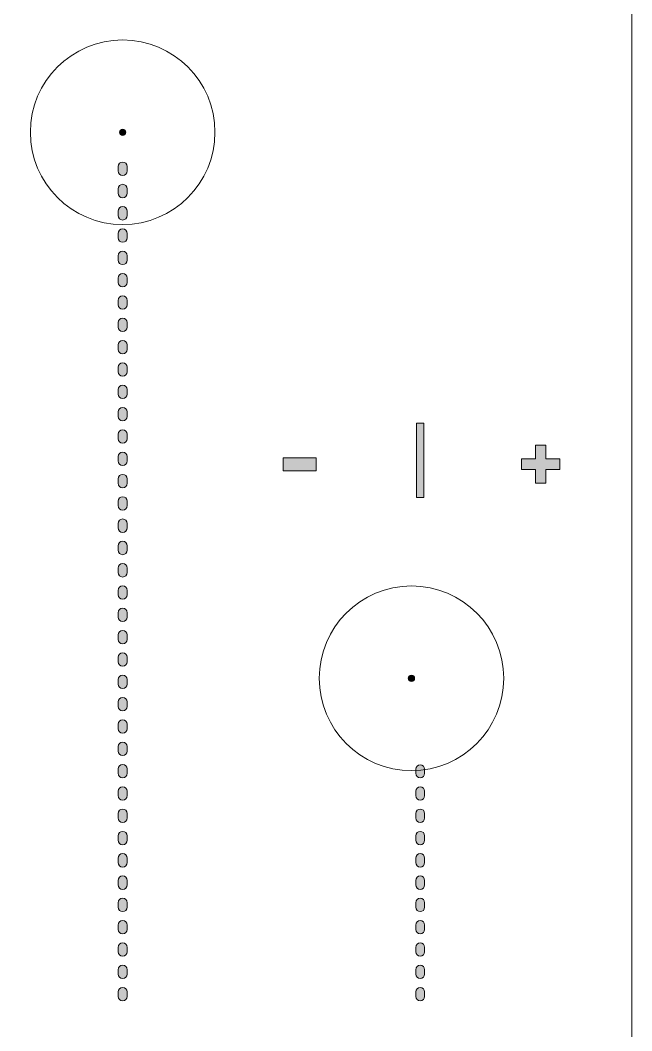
# Model space of a CAD drawing. Header units: inches. Extents: x 85 to 125, y -208 to -80.
# Drawn here: x 100.92 to 125.11, y -157.88 to -117.92 of the extents above; entities that cross this region are included whole.
import ezdxf

# ---------------------------------------------------------------- set-up
doc = ezdxf.new("R2010")
doc.units = ezdxf.units.IN
doc.header["$MEASUREMENT"] = 0
doc.layers.add('cut rectangle', color=7, linetype='Continuous')
doc.layers.add('drawing', color=7, linetype='Continuous')

# ---------------------------------------------------------------- blocks, each defined once
blk = doc.blocks.new('block 2')
at = {"layer": 'drawing', "true_color": 0xffffff}
h = blk.add_hatch(color=7, dxfattribs=at)
h.dxf.hatch_style = 2
edge = h.paths.add_edge_path()
edge.add_spline(control_points=[(104.968, -156.695), (104.871, -156.695), (104.792, -156.616), (104.792, -156.518), (104.792, -156.518), (104.792, -156.342), (104.792, -156.342), (104.792, -156.244), (104.871, -156.165), (104.968, -156.165), (105.066, -156.165), (105.145, -156.244), (105.145, -156.342), (105.145, -156.342), (105.145, -156.518), (105.145, -156.518), (105.145, -156.616), (105.066, -156.695), (104.968, -156.695)], knot_values=[0, 0, 0, 0, 1, 1, 1, 2, 2, 2, 3, 3, 3, 4, 4, 4, 5, 5, 5, 6, 6, 6, 6], degree=3, periodic=1)
edge = h.paths.add_edge_path()
edge.add_spline(control_points=[(104.968, -155.812), (104.871, -155.812), (104.792, -155.733), (104.792, -155.636), (104.792, -155.636), (104.792, -155.46), (104.792, -155.46), (104.792, -155.362), (104.871, -155.283), (104.968, -155.283), (105.066, -155.283), (105.145, -155.362), (105.145, -155.46), (105.145, -155.46), (105.145, -155.636), (105.145, -155.636), (105.145, -155.733), (105.066, -155.812), (104.968, -155.812)], knot_values=[0, 0, 0, 0, 1, 1, 1, 2, 2, 2, 3, 3, 3, 4, 4, 4, 5, 5, 5, 6, 6, 6, 6], degree=3, periodic=1)
edge = h.paths.add_edge_path()
edge.add_spline(control_points=[(104.968, -154.93), (104.871, -154.93), (104.792, -154.851), (104.792, -154.754), (104.792, -154.754), (104.792, -154.577), (104.792, -154.577), (104.792, -154.48), (104.871, -154.401), (104.968, -154.401), (105.066, -154.401), (105.145, -154.48), (105.145, -154.577), (105.145, -154.577), (105.145, -154.754), (105.145, -154.754), (105.145, -154.851), (105.066, -154.93), (104.968, -154.93)], knot_values=[0, 0, 0, 0, 1, 1, 1, 2, 2, 2, 3, 3, 3, 4, 4, 4, 5, 5, 5, 6, 6, 6, 6], degree=3, periodic=1)
edge = h.paths.add_edge_path()
edge.add_spline(control_points=[(104.968, -154.048), (104.871, -154.048), (104.792, -153.969), (104.792, -153.871), (104.792, -153.871), (104.792, -153.695), (104.792, -153.695), (104.792, -153.598), (104.871, -153.519), (104.968, -153.519), (105.066, -153.519), (105.145, -153.598), (105.145, -153.695), (105.145, -153.695), (105.145, -153.871), (105.145, -153.871), (105.145, -153.969), (105.066, -154.048), (104.968, -154.048)], knot_values=[0, 0, 0, 0, 1, 1, 1, 2, 2, 2, 3, 3, 3, 4, 4, 4, 5, 5, 5, 6, 6, 6, 6], degree=3, periodic=1)
edge = h.paths.add_edge_path()
edge.add_spline(control_points=[(104.968, -153.166), (104.871, -153.166), (104.792, -153.087), (104.792, -152.989), (104.792, -152.989), (104.792, -152.813), (104.792, -152.813), (104.792, -152.715), (104.871, -152.636), (104.968, -152.636), (105.066, -152.636), (105.145, -152.715), (105.145, -152.813), (105.145, -152.813), (105.145, -152.989), (105.145, -152.989), (105.145, -153.087), (105.066, -153.166), (104.968, -153.166)], knot_values=[0, 0, 0, 0, 1, 1, 1, 2, 2, 2, 3, 3, 3, 4, 4, 4, 5, 5, 5, 6, 6, 6, 6], degree=3, periodic=1)
edge = h.paths.add_edge_path()
edge.add_spline(control_points=[(104.968, -152.284), (104.871, -152.284), (104.792, -152.205), (104.792, -152.107), (104.792, -152.107), (104.792, -151.931), (104.792, -151.931), (104.792, -151.833), (104.871, -151.754), (104.968, -151.754), (105.066, -151.754), (105.145, -151.833), (105.145, -151.931), (105.145, -151.931), (105.145, -152.107), (105.145, -152.107), (105.145, -152.205), (105.066, -152.284), (104.968, -152.284)], knot_values=[0, 0, 0, 0, 1, 1, 1, 2, 2, 2, 3, 3, 3, 4, 4, 4, 5, 5, 5, 6, 6, 6, 6], degree=3, periodic=1)
edge = h.paths.add_edge_path()
edge.add_spline(control_points=[(104.968, -151.401), (104.871, -151.401), (104.792, -151.322), (104.792, -151.225), (104.792, -151.225), (104.792, -151.048), (104.792, -151.048), (104.792, -150.951), (104.871, -150.872), (104.968, -150.872), (105.066, -150.872), (105.145, -150.951), (105.145, -151.048), (105.145, -151.048), (105.145, -151.225), (105.145, -151.225), (105.145, -151.322), (105.066, -151.401), (104.968, -151.401)], knot_values=[0, 0, 0, 0, 1, 1, 1, 2, 2, 2, 3, 3, 3, 4, 4, 4, 5, 5, 5, 6, 6, 6, 6], degree=3, periodic=1)
edge = h.paths.add_edge_path()
edge.add_spline(control_points=[(104.968, -150.519), (104.871, -150.519), (104.792, -150.44), (104.792, -150.343), (104.792, -150.343), (104.792, -150.166), (104.792, -150.166), (104.792, -150.069), (104.871, -149.99), (104.968, -149.99), (105.066, -149.99), (105.145, -150.069), (105.145, -150.166), (105.145, -150.166), (105.145, -150.343), (105.145, -150.343), (105.145, -150.44), (105.066, -150.519), (104.968, -150.519)], knot_values=[0, 0, 0, 0, 1, 1, 1, 2, 2, 2, 3, 3, 3, 4, 4, 4, 5, 5, 5, 6, 6, 6, 6], degree=3, periodic=1)
edge = h.paths.add_edge_path()
edge.add_spline(control_points=[(104.968, -149.637), (104.871, -149.637), (104.792, -149.558), (104.792, -149.461), (104.792, -149.461), (104.792, -149.284), (104.792, -149.284), (104.792, -149.186), (104.871, -149.108), (104.968, -149.108), (105.066, -149.108), (105.145, -149.186), (105.145, -149.284), (105.145, -149.284), (105.145, -149.461), (105.145, -149.461), (105.145, -149.558), (105.066, -149.637), (104.968, -149.637)], knot_values=[0, 0, 0, 0, 1, 1, 1, 2, 2, 2, 3, 3, 3, 4, 4, 4, 5, 5, 5, 6, 6, 6, 6], degree=3, periodic=1)
edge = h.paths.add_edge_path()
edge.add_spline(control_points=[(104.968, -148.755), (104.871, -148.755), (104.792, -148.676), (104.792, -148.578), (104.792, -148.578), (104.792, -148.402), (104.792, -148.402), (104.792, -148.304), (104.871, -148.225), (104.968, -148.225), (105.066, -148.225), (105.145, -148.304), (105.145, -148.402), (105.145, -148.402), (105.145, -148.578), (105.145, -148.578), (105.145, -148.676), (105.066, -148.755), (104.968, -148.755)], knot_values=[0, 0, 0, 0, 1, 1, 1, 2, 2, 2, 3, 3, 3, 4, 4, 4, 5, 5, 5, 6, 6, 6, 6], degree=3, periodic=1)
edge = h.paths.add_edge_path()
edge.add_spline(control_points=[(104.968, -147.872), (104.871, -147.872), (104.792, -147.794), (104.792, -147.696), (104.792, -147.696), (104.792, -147.52), (104.792, -147.52), (104.792, -147.422), (104.871, -147.343), (104.968, -147.343), (105.066, -147.343), (105.145, -147.422), (105.145, -147.52), (105.145, -147.52), (105.145, -147.696), (105.145, -147.696), (105.145, -147.794), (105.066, -147.872), (104.968, -147.872)], knot_values=[0, 0, 0, 0, 1, 1, 1, 2, 2, 2, 3, 3, 3, 4, 4, 4, 5, 5, 5, 6, 6, 6, 6], degree=3, periodic=1)
edge = h.paths.add_edge_path()
edge.add_spline(control_points=[(104.968, -146.99), (104.871, -146.99), (104.792, -146.911), (104.792, -146.814), (104.792, -146.814), (104.792, -146.637), (104.792, -146.637), (104.792, -146.54), (104.871, -146.461), (104.968, -146.461), (105.066, -146.461), (105.145, -146.54), (105.145, -146.637), (105.145, -146.637), (105.145, -146.814), (105.145, -146.814), (105.145, -146.911), (105.066, -146.99), (104.968, -146.99)], knot_values=[0, 0, 0, 0, 1, 1, 1, 2, 2, 2, 3, 3, 3, 4, 4, 4, 5, 5, 5, 6, 6, 6, 6], degree=3, periodic=1)
edge = h.paths.add_edge_path()
edge.add_spline(control_points=[(104.968, -146.108), (104.871, -146.108), (104.792, -146.029), (104.792, -145.932), (104.792, -145.932), (104.792, -145.755), (104.792, -145.755), (104.792, -145.658), (104.871, -145.579), (104.968, -145.579), (105.066, -145.579), (105.145, -145.658), (105.145, -145.755), (105.145, -145.755), (105.145, -145.932), (105.145, -145.932), (105.145, -146.029), (105.066, -146.108), (104.968, -146.108)], knot_values=[0, 0, 0, 0, 1, 1, 1, 2, 2, 2, 3, 3, 3, 4, 4, 4, 5, 5, 5, 6, 6, 6, 6], degree=3, periodic=1)
edge = h.paths.add_edge_path()
edge.add_spline(control_points=[(104.968, -145.226), (104.871, -145.226), (104.792, -145.147), (104.792, -145.049), (104.792, -145.049), (104.792, -144.873), (104.792, -144.873), (104.792, -144.775), (104.871, -144.697), (104.968, -144.697), (105.066, -144.697), (105.145, -144.775), (105.145, -144.873), (105.145, -144.873), (105.145, -145.049), (105.145, -145.049), (105.145, -145.147), (105.066, -145.226), (104.968, -145.226)], knot_values=[0, 0, 0, 0, 1, 1, 1, 2, 2, 2, 3, 3, 3, 4, 4, 4, 5, 5, 5, 6, 6, 6, 6], degree=3, periodic=1)
edge = h.paths.add_edge_path()
edge.add_spline(control_points=[(104.968, -144.344), (104.871, -144.344), (104.792, -144.265), (104.792, -144.167), (104.792, -144.167), (104.792, -143.991), (104.792, -143.991), (104.792, -143.893), (104.871, -143.814), (104.968, -143.814), (105.066, -143.814), (105.145, -143.893), (105.145, -143.991), (105.145, -143.991), (105.145, -144.167), (105.145, -144.167), (105.145, -144.265), (105.066, -144.344), (104.968, -144.344)], knot_values=[0, 0, 0, 0, 1, 1, 1, 2, 2, 2, 3, 3, 3, 4, 4, 4, 5, 5, 5, 6, 6, 6, 6], degree=3, periodic=1)
edge = h.paths.add_edge_path()
edge.add_spline(control_points=[(104.968, -143.462), (104.871, -143.462), (104.792, -143.382), (104.792, -143.285), (104.792, -143.285), (104.792, -143.109), (104.792, -143.109), (104.792, -143.011), (104.871, -142.932), (104.968, -142.932), (105.066, -142.932), (105.145, -143.011), (105.145, -143.109), (105.145, -143.109), (105.145, -143.285), (105.145, -143.285), (105.145, -143.382), (105.066, -143.462), (104.968, -143.462)], knot_values=[0, 0, 0, 0, 1, 1, 1, 2, 2, 2, 3, 3, 3, 4, 4, 4, 5, 5, 5, 6, 6, 6, 6], degree=3, periodic=1)
edge = h.paths.add_edge_path()
edge.add_spline(control_points=[(104.968, -142.579), (104.871, -142.579), (104.792, -142.5), (104.792, -142.403), (104.792, -142.403), (104.792, -142.226), (104.792, -142.226), (104.792, -142.129), (104.871, -142.05), (104.968, -142.05), (105.066, -142.05), (105.145, -142.129), (105.145, -142.226), (105.145, -142.226), (105.145, -142.403), (105.145, -142.403), (105.145, -142.5), (105.066, -142.579), (104.968, -142.579)], knot_values=[0, 0, 0, 0, 1, 1, 1, 2, 2, 2, 3, 3, 3, 4, 4, 4, 5, 5, 5, 6, 6, 6, 6], degree=3, periodic=1)
edge = h.paths.add_edge_path()
edge.add_spline(control_points=[(104.968, -141.697), (104.871, -141.697), (104.792, -141.618), (104.792, -141.521), (104.792, -141.521), (104.792, -141.344), (104.792, -141.344), (104.792, -141.247), (104.871, -141.168), (104.968, -141.168), (105.066, -141.168), (105.145, -141.247), (105.145, -141.344), (105.145, -141.344), (105.145, -141.521), (105.145, -141.521), (105.145, -141.618), (105.066, -141.697), (104.968, -141.697)], knot_values=[0, 0, 0, 0, 1, 1, 1, 2, 2, 2, 3, 3, 3, 4, 4, 4, 5, 5, 5, 6, 6, 6, 6], degree=3, periodic=1)
edge = h.paths.add_edge_path()
edge.add_spline(control_points=[(104.968, -140.815), (104.871, -140.815), (104.792, -140.736), (104.792, -140.638), (104.792, -140.638), (104.792, -140.462), (104.792, -140.462), (104.792, -140.364), (104.871, -140.286), (104.968, -140.286), (105.066, -140.286), (105.145, -140.364), (105.145, -140.462), (105.145, -140.462), (105.145, -140.638), (105.145, -140.638), (105.145, -140.736), (105.066, -140.815), (104.968, -140.815)], knot_values=[0, 0, 0, 0, 1, 1, 1, 2, 2, 2, 3, 3, 3, 4, 4, 4, 5, 5, 5, 6, 6, 6, 6], degree=3, periodic=1)
edge = h.paths.add_edge_path()
edge.add_spline(control_points=[(104.968, -139.933), (104.871, -139.933), (104.792, -139.854), (104.792, -139.756), (104.792, -139.756), (104.792, -139.58), (104.792, -139.58), (104.792, -139.482), (104.871, -139.403), (104.968, -139.403), (105.066, -139.403), (105.145, -139.482), (105.145, -139.58), (105.145, -139.58), (105.145, -139.756), (105.145, -139.756), (105.145, -139.854), (105.066, -139.933), (104.968, -139.933)], knot_values=[0, 0, 0, 0, 1, 1, 1, 2, 2, 2, 3, 3, 3, 4, 4, 4, 5, 5, 5, 6, 6, 6, 6], degree=3, periodic=1)
edge = h.paths.add_edge_path()
edge.add_spline(control_points=[(104.968, -139.05), (104.871, -139.05), (104.792, -138.972), (104.792, -138.874), (104.792, -138.874), (104.792, -138.697), (104.792, -138.697), (104.792, -138.6), (104.871, -138.521), (104.968, -138.521), (105.066, -138.521), (105.145, -138.6), (105.145, -138.697), (105.145, -138.697), (105.145, -138.874), (105.145, -138.874), (105.145, -138.972), (105.066, -139.05), (104.968, -139.05)], knot_values=[0, 0, 0, 0, 1, 1, 1, 2, 2, 2, 3, 3, 3, 4, 4, 4, 5, 5, 5, 6, 6, 6, 6], degree=3, periodic=1)
edge = h.paths.add_edge_path()
edge.add_spline(control_points=[(104.968, -138.168), (104.871, -138.168), (104.792, -138.089), (104.792, -137.992), (104.792, -137.992), (104.792, -137.815), (104.792, -137.815), (104.792, -137.718), (104.871, -137.639), (104.968, -137.639), (105.066, -137.639), (105.145, -137.718), (105.145, -137.815), (105.145, -137.815), (105.145, -137.992), (105.145, -137.992), (105.145, -138.089), (105.066, -138.168), (104.968, -138.168)], knot_values=[0, 0, 0, 0, 1, 1, 1, 2, 2, 2, 3, 3, 3, 4, 4, 4, 5, 5, 5, 6, 6, 6, 6], degree=3, periodic=1)
edge = h.paths.add_edge_path()
edge.add_spline(control_points=[(104.968, -137.286), (104.871, -137.286), (104.792, -137.207), (104.792, -137.11), (104.792, -137.11), (104.792, -136.933), (104.792, -136.933), (104.792, -136.836), (104.871, -136.757), (104.968, -136.757), (105.066, -136.757), (105.145, -136.836), (105.145, -136.933), (105.145, -136.933), (105.145, -137.11), (105.145, -137.11), (105.145, -137.207), (105.066, -137.286), (104.968, -137.286)], knot_values=[0, 0, 0, 0, 1, 1, 1, 2, 2, 2, 3, 3, 3, 4, 4, 4, 5, 5, 5, 6, 6, 6, 6], degree=3, periodic=1)
edge = h.paths.add_edge_path()
edge.add_spline(control_points=[(104.968, -136.404), (104.871, -136.404), (104.792, -136.325), (104.792, -136.227), (104.792, -136.227), (104.792, -136.051), (104.792, -136.051), (104.792, -135.953), (104.871, -135.874), (104.968, -135.874), (105.066, -135.874), (105.145, -135.953), (105.145, -136.051), (105.145, -136.051), (105.145, -136.227), (105.145, -136.227), (105.145, -136.325), (105.066, -136.404), (104.968, -136.404)], knot_values=[0, 0, 0, 0, 1, 1, 1, 2, 2, 2, 3, 3, 3, 4, 4, 4, 5, 5, 5, 6, 6, 6, 6], degree=3, periodic=1)
edge = h.paths.add_edge_path()
edge.add_spline(control_points=[(104.968, -135.522), (104.871, -135.522), (104.792, -135.443), (104.792, -135.345), (104.792, -135.345), (104.792, -135.169), (104.792, -135.169), (104.792, -135.071), (104.871, -134.992), (104.968, -134.992), (105.066, -134.992), (105.145, -135.071), (105.145, -135.169), (105.145, -135.169), (105.145, -135.345), (105.145, -135.345), (105.145, -135.443), (105.066, -135.522), (104.968, -135.522)], knot_values=[0, 0, 0, 0, 1, 1, 1, 2, 2, 2, 3, 3, 3, 4, 4, 4, 5, 5, 5, 6, 6, 6, 6], degree=3, periodic=1)
edge = h.paths.add_edge_path()
edge.add_spline(control_points=[(104.968, -134.639), (104.871, -134.639), (104.792, -134.56), (104.792, -134.463), (104.792, -134.463), (104.792, -134.287), (104.792, -134.287), (104.792, -134.189), (104.871, -134.11), (104.968, -134.11), (105.066, -134.11), (105.145, -134.189), (105.145, -134.287), (105.145, -134.287), (105.145, -134.463), (105.145, -134.463), (105.145, -134.56), (105.066, -134.639), (104.968, -134.639)], knot_values=[0, 0, 0, 0, 1, 1, 1, 2, 2, 2, 3, 3, 3, 4, 4, 4, 5, 5, 5, 6, 6, 6, 6], degree=3, periodic=1)
edge = h.paths.add_edge_path()
edge.add_spline(control_points=[(104.968, -133.757), (104.871, -133.757), (104.792, -133.678), (104.792, -133.581), (104.792, -133.581), (104.792, -133.404), (104.792, -133.404), (104.792, -133.307), (104.871, -133.228), (104.968, -133.228), (105.066, -133.228), (105.145, -133.307), (105.145, -133.404), (105.145, -133.404), (105.145, -133.581), (105.145, -133.581), (105.145, -133.678), (105.066, -133.757), (104.968, -133.757)], knot_values=[0, 0, 0, 0, 1, 1, 1, 2, 2, 2, 3, 3, 3, 4, 4, 4, 5, 5, 5, 6, 6, 6, 6], degree=3, periodic=1)
edge = h.paths.add_edge_path()
edge.add_spline(control_points=[(104.968, -132.875), (104.871, -132.875), (104.792, -132.796), (104.792, -132.699), (104.792, -132.699), (104.792, -132.522), (104.792, -132.522), (104.792, -132.424), (104.871, -132.346), (104.968, -132.346), (105.066, -132.346), (105.145, -132.424), (105.145, -132.522), (105.145, -132.522), (105.145, -132.699), (105.145, -132.699), (105.145, -132.796), (105.066, -132.875), (104.968, -132.875)], knot_values=[0, 0, 0, 0, 1, 1, 1, 2, 2, 2, 3, 3, 3, 4, 4, 4, 5, 5, 5, 6, 6, 6, 6], degree=3, periodic=1)
edge = h.paths.add_edge_path()
edge.add_spline(control_points=[(104.968, -131.993), (104.871, -131.993), (104.792, -131.914), (104.792, -131.816), (104.792, -131.816), (104.792, -131.64), (104.792, -131.64), (104.792, -131.542), (104.871, -131.463), (104.968, -131.463), (105.066, -131.463), (105.145, -131.542), (105.145, -131.64), (105.145, -131.64), (105.145, -131.816), (105.145, -131.816), (105.145, -131.914), (105.066, -131.993), (104.968, -131.993)], knot_values=[0, 0, 0, 0, 1, 1, 1, 2, 2, 2, 3, 3, 3, 4, 4, 4, 5, 5, 5, 6, 6, 6, 6], degree=3, periodic=1)
edge = h.paths.add_edge_path()
edge.add_spline(control_points=[(104.968, -131.111), (104.871, -131.111), (104.792, -131.032), (104.792, -130.934), (104.792, -130.934), (104.792, -130.758), (104.792, -130.758), (104.792, -130.66), (104.871, -130.581), (104.968, -130.581), (105.066, -130.581), (105.145, -130.66), (105.145, -130.758), (105.145, -130.758), (105.145, -130.934), (105.145, -130.934), (105.145, -131.032), (105.066, -131.111), (104.968, -131.111)], knot_values=[0, 0, 0, 0, 1, 1, 1, 2, 2, 2, 3, 3, 3, 4, 4, 4, 5, 5, 5, 6, 6, 6, 6], degree=3, periodic=1)
edge = h.paths.add_edge_path()
edge.add_spline(control_points=[(104.968, -130.228), (104.871, -130.228), (104.792, -130.149), (104.792, -130.052), (104.792, -130.052), (104.792, -129.875), (104.792, -129.875), (104.792, -129.778), (104.871, -129.699), (104.968, -129.699), (105.066, -129.699), (105.145, -129.778), (105.145, -129.875), (105.145, -129.875), (105.145, -130.052), (105.145, -130.052), (105.145, -130.149), (105.066, -130.228), (104.968, -130.228)], knot_values=[0, 0, 0, 0, 1, 1, 1, 2, 2, 2, 3, 3, 3, 4, 4, 4, 5, 5, 5, 6, 6, 6, 6], degree=3, periodic=1)
edge = h.paths.add_edge_path()
edge.add_spline(control_points=[(104.968, -129.346), (104.871, -129.346), (104.792, -129.267), (104.792, -129.17), (104.792, -129.17), (104.792, -128.993), (104.792, -128.993), (104.792, -128.896), (104.871, -128.817), (104.968, -128.817), (105.066, -128.817), (105.145, -128.896), (105.145, -128.993), (105.145, -128.993), (105.145, -129.17), (105.145, -129.17), (105.145, -129.267), (105.066, -129.346), (104.968, -129.346)], knot_values=[0, 0, 0, 0, 1, 1, 1, 2, 2, 2, 3, 3, 3, 4, 4, 4, 5, 5, 5, 6, 6, 6, 6], degree=3, periodic=1)
edge = h.paths.add_edge_path()
edge.add_spline(control_points=[(104.968, -128.464), (104.871, -128.464), (104.792, -128.385), (104.792, -128.287), (104.792, -128.287), (104.792, -128.111), (104.792, -128.111), (104.792, -128.014), (104.871, -127.935), (104.968, -127.935), (105.066, -127.935), (105.145, -128.014), (105.145, -128.111), (105.145, -128.111), (105.145, -128.287), (105.145, -128.287), (105.145, -128.385), (105.066, -128.464), (104.968, -128.464)], knot_values=[0, 0, 0, 0, 1, 1, 1, 2, 2, 2, 3, 3, 3, 4, 4, 4, 5, 5, 5, 6, 6, 6, 6], degree=3, periodic=1)
edge = h.paths.add_edge_path()
edge.add_spline(control_points=[(104.968, -127.582), (104.871, -127.582), (104.792, -127.503), (104.792, -127.405), (104.792, -127.405), (104.792, -127.229), (104.792, -127.229), (104.792, -127.131), (104.871, -127.052), (104.968, -127.052), (105.066, -127.052), (105.145, -127.131), (105.145, -127.229), (105.145, -127.229), (105.145, -127.405), (105.145, -127.405), (105.145, -127.503), (105.066, -127.582), (104.968, -127.582)], knot_values=[0, 0, 0, 0, 1, 1, 1, 2, 2, 2, 3, 3, 3, 4, 4, 4, 5, 5, 5, 6, 6, 6, 6], degree=3, periodic=1)
edge = h.paths.add_edge_path()
edge.add_spline(control_points=[(104.968, -126.699), (104.871, -126.699), (104.792, -126.621), (104.792, -126.523), (104.792, -126.523), (104.792, -126.347), (104.792, -126.347), (104.792, -126.249), (104.871, -126.17), (104.968, -126.17), (105.066, -126.17), (105.145, -126.249), (105.145, -126.347), (105.145, -126.347), (105.145, -126.523), (105.145, -126.523), (105.145, -126.621), (105.066, -126.699), (104.968, -126.699)], knot_values=[0, 0, 0, 0, 1, 1, 1, 2, 2, 2, 3, 3, 3, 4, 4, 4, 5, 5, 5, 6, 6, 6, 6], degree=3, periodic=1)
edge = h.paths.add_edge_path()
edge.add_spline(control_points=[(104.968, -125.817), (104.871, -125.817), (104.792, -125.738), (104.792, -125.641), (104.792, -125.641), (104.792, -125.464), (104.792, -125.464), (104.792, -125.367), (104.871, -125.288), (104.968, -125.288), (105.066, -125.288), (105.145, -125.367), (105.145, -125.464), (105.145, -125.464), (105.145, -125.641), (105.145, -125.641), (105.145, -125.738), (105.066, -125.817), (104.968, -125.817)], knot_values=[0, 0, 0, 0, 1, 1, 1, 2, 2, 2, 3, 3, 3, 4, 4, 4, 5, 5, 5, 6, 6, 6, 6], degree=3, periodic=1)
edge = h.paths.add_edge_path()
edge.add_spline(control_points=[(104.968, -124.935), (104.871, -124.935), (104.792, -124.856), (104.792, -124.759), (104.792, -124.759), (104.792, -124.582), (104.792, -124.582), (104.792, -124.485), (104.871, -124.406), (104.968, -124.406), (105.066, -124.406), (105.145, -124.485), (105.145, -124.582), (105.145, -124.582), (105.145, -124.759), (105.145, -124.759), (105.145, -124.856), (105.066, -124.935), (104.968, -124.935)], knot_values=[0, 0, 0, 0, 1, 1, 1, 2, 2, 2, 3, 3, 3, 4, 4, 4, 5, 5, 5, 6, 6, 6, 6], degree=3, periodic=1)
edge = h.paths.add_edge_path()
edge.add_spline(control_points=[(104.968, -124.053), (104.871, -124.053), (104.792, -123.974), (104.792, -123.876), (104.792, -123.876), (104.792, -123.7), (104.792, -123.7), (104.792, -123.602), (104.871, -123.524), (104.968, -123.524), (105.066, -123.524), (105.145, -123.602), (105.145, -123.7), (105.145, -123.7), (105.145, -123.876), (105.145, -123.876), (105.145, -123.974), (105.066, -124.053), (104.968, -124.053)], knot_values=[0, 0, 0, 0, 1, 1, 1, 2, 2, 2, 3, 3, 3, 4, 4, 4, 5, 5, 5, 6, 6, 6, 6], degree=3, periodic=1)
at = {"layer": 'drawing', "lineweight": 0}
for points in [[(104.968, -124.053), (104.871, -124.053), (104.792, -123.974), (104.792, -123.876), (104.792, -123.876), (104.792, -123.7), (104.792, -123.7), (104.792, -123.602), (104.871, -123.524), (104.968, -123.524), (105.066, -123.524), (105.145, -123.602), (105.145, -123.7), (105.145, -123.7), (105.145, -123.876), (105.145, -123.876), (105.145, -123.974), (105.066, -124.053), (104.968, -124.053)], [(104.968, -124.935), (104.871, -124.935), (104.792, -124.856), (104.792, -124.759), (104.792, -124.759), (104.792, -124.582), (104.792, -124.582), (104.792, -124.485), (104.871, -124.406), (104.968, -124.406), (105.066, -124.406), (105.145, -124.485), (105.145, -124.582), (105.145, -124.582), (105.145, -124.759), (105.145, -124.759), (105.145, -124.856), (105.066, -124.935), (104.968, -124.935)], [(104.968, -125.817), (104.871, -125.817), (104.792, -125.738), (104.792, -125.641), (104.792, -125.641), (104.792, -125.464), (104.792, -125.464), (104.792, -125.367), (104.871, -125.288), (104.968, -125.288), (105.066, -125.288), (105.145, -125.367), (105.145, -125.464), (105.145, -125.464), (105.145, -125.641), (105.145, -125.641), (105.145, -125.738), (105.066, -125.817), (104.968, -125.817)], [(104.968, -126.699), (104.871, -126.699), (104.792, -126.621), (104.792, -126.523), (104.792, -126.523), (104.792, -126.347), (104.792, -126.347), (104.792, -126.249), (104.871, -126.17), (104.968, -126.17), (105.066, -126.17), (105.145, -126.249), (105.145, -126.347), (105.145, -126.347), (105.145, -126.523), (105.145, -126.523), (105.145, -126.621), (105.066, -126.699), (104.968, -126.699)], [(104.968, -127.582), (104.871, -127.582), (104.792, -127.503), (104.792, -127.405), (104.792, -127.405), (104.792, -127.229), (104.792, -127.229), (104.792, -127.131), (104.871, -127.052), (104.968, -127.052), (105.066, -127.052), (105.145, -127.131), (105.145, -127.229), (105.145, -127.229), (105.145, -127.405), (105.145, -127.405), (105.145, -127.503), (105.066, -127.582), (104.968, -127.582)], [(104.968, -128.464), (104.871, -128.464), (104.792, -128.385), (104.792, -128.287), (104.792, -128.287), (104.792, -128.111), (104.792, -128.111), (104.792, -128.014), (104.871, -127.935), (104.968, -127.935), (105.066, -127.935), (105.145, -128.014), (105.145, -128.111), (105.145, -128.111), (105.145, -128.287), (105.145, -128.287), (105.145, -128.385), (105.066, -128.464), (104.968, -128.464)], [(104.968, -129.346), (104.871, -129.346), (104.792, -129.267), (104.792, -129.17), (104.792, -129.17), (104.792, -128.993), (104.792, -128.993), (104.792, -128.896), (104.871, -128.817), (104.968, -128.817), (105.066, -128.817), (105.145, -128.896), (105.145, -128.993), (105.145, -128.993), (105.145, -129.17), (105.145, -129.17), (105.145, -129.267), (105.066, -129.346), (104.968, -129.346)], [(104.968, -130.228), (104.871, -130.228), (104.792, -130.149), (104.792, -130.052), (104.792, -130.052), (104.792, -129.875), (104.792, -129.875), (104.792, -129.778), (104.871, -129.699), (104.968, -129.699), (105.066, -129.699), (105.145, -129.778), (105.145, -129.875), (105.145, -129.875), (105.145, -130.052), (105.145, -130.052), (105.145, -130.149), (105.066, -130.228), (104.968, -130.228)], [(104.968, -131.111), (104.871, -131.111), (104.792, -131.032), (104.792, -130.934), (104.792, -130.934), (104.792, -130.758), (104.792, -130.758), (104.792, -130.66), (104.871, -130.581), (104.968, -130.581), (105.066, -130.581), (105.145, -130.66), (105.145, -130.758), (105.145, -130.758), (105.145, -130.934), (105.145, -130.934), (105.145, -131.032), (105.066, -131.111), (104.968, -131.111)], [(104.968, -131.993), (104.871, -131.993), (104.792, -131.914), (104.792, -131.816), (104.792, -131.816), (104.792, -131.64), (104.792, -131.64), (104.792, -131.542), (104.871, -131.463), (104.968, -131.463), (105.066, -131.463), (105.145, -131.542), (105.145, -131.64), (105.145, -131.64), (105.145, -131.816), (105.145, -131.816), (105.145, -131.914), (105.066, -131.993), (104.968, -131.993)], [(104.968, -132.875), (104.871, -132.875), (104.792, -132.796), (104.792, -132.699), (104.792, -132.699), (104.792, -132.522), (104.792, -132.522), (104.792, -132.424), (104.871, -132.346), (104.968, -132.346), (105.066, -132.346), (105.145, -132.424), (105.145, -132.522), (105.145, -132.522), (105.145, -132.699), (105.145, -132.699), (105.145, -132.796), (105.066, -132.875), (104.968, -132.875)], [(104.968, -133.757), (104.871, -133.757), (104.792, -133.678), (104.792, -133.581), (104.792, -133.581), (104.792, -133.404), (104.792, -133.404), (104.792, -133.307), (104.871, -133.228), (104.968, -133.228), (105.066, -133.228), (105.145, -133.307), (105.145, -133.404), (105.145, -133.404), (105.145, -133.581), (105.145, -133.581), (105.145, -133.678), (105.066, -133.757), (104.968, -133.757)], [(104.968, -134.639), (104.871, -134.639), (104.792, -134.56), (104.792, -134.463), (104.792, -134.463), (104.792, -134.287), (104.792, -134.287), (104.792, -134.189), (104.871, -134.11), (104.968, -134.11), (105.066, -134.11), (105.145, -134.189), (105.145, -134.287), (105.145, -134.287), (105.145, -134.463), (105.145, -134.463), (105.145, -134.56), (105.066, -134.639), (104.968, -134.639)], [(104.968, -135.522), (104.871, -135.522), (104.792, -135.443), (104.792, -135.345), (104.792, -135.345), (104.792, -135.169), (104.792, -135.169), (104.792, -135.071), (104.871, -134.992), (104.968, -134.992), (105.066, -134.992), (105.145, -135.071), (105.145, -135.169), (105.145, -135.169), (105.145, -135.345), (105.145, -135.345), (105.145, -135.443), (105.066, -135.522), (104.968, -135.522)], [(104.968, -136.404), (104.871, -136.404), (104.792, -136.325), (104.792, -136.227), (104.792, -136.227), (104.792, -136.051), (104.792, -136.051), (104.792, -135.953), (104.871, -135.874), (104.968, -135.874), (105.066, -135.874), (105.145, -135.953), (105.145, -136.051), (105.145, -136.051), (105.145, -136.227), (105.145, -136.227), (105.145, -136.325), (105.066, -136.404), (104.968, -136.404)], [(104.968, -137.286), (104.871, -137.286), (104.792, -137.207), (104.792, -137.11), (104.792, -137.11), (104.792, -136.933), (104.792, -136.933), (104.792, -136.836), (104.871, -136.757), (104.968, -136.757), (105.066, -136.757), (105.145, -136.836), (105.145, -136.933), (105.145, -136.933), (105.145, -137.11), (105.145, -137.11), (105.145, -137.207), (105.066, -137.286), (104.968, -137.286)], [(104.968, -138.168), (104.871, -138.168), (104.792, -138.089), (104.792, -137.992), (104.792, -137.992), (104.792, -137.815), (104.792, -137.815), (104.792, -137.718), (104.871, -137.639), (104.968, -137.639), (105.066, -137.639), (105.145, -137.718), (105.145, -137.815), (105.145, -137.815), (105.145, -137.992), (105.145, -137.992), (105.145, -138.089), (105.066, -138.168), (104.968, -138.168)], [(104.968, -139.05), (104.871, -139.05), (104.792, -138.972), (104.792, -138.874), (104.792, -138.874), (104.792, -138.697), (104.792, -138.697), (104.792, -138.6), (104.871, -138.521), (104.968, -138.521), (105.066, -138.521), (105.145, -138.6), (105.145, -138.697), (105.145, -138.697), (105.145, -138.874), (105.145, -138.874), (105.145, -138.972), (105.066, -139.05), (104.968, -139.05)], [(104.968, -139.933), (104.871, -139.933), (104.792, -139.854), (104.792, -139.756), (104.792, -139.756), (104.792, -139.58), (104.792, -139.58), (104.792, -139.482), (104.871, -139.403), (104.968, -139.403), (105.066, -139.403), (105.145, -139.482), (105.145, -139.58), (105.145, -139.58), (105.145, -139.756), (105.145, -139.756), (105.145, -139.854), (105.066, -139.933), (104.968, -139.933)], [(104.968, -140.815), (104.871, -140.815), (104.792, -140.736), (104.792, -140.638), (104.792, -140.638), (104.792, -140.462), (104.792, -140.462), (104.792, -140.364), (104.871, -140.286), (104.968, -140.286), (105.066, -140.286), (105.145, -140.364), (105.145, -140.462), (105.145, -140.462), (105.145, -140.638), (105.145, -140.638), (105.145, -140.736), (105.066, -140.815), (104.968, -140.815)], [(104.968, -141.697), (104.871, -141.697), (104.792, -141.618), (104.792, -141.521), (104.792, -141.521), (104.792, -141.344), (104.792, -141.344), (104.792, -141.247), (104.871, -141.168), (104.968, -141.168), (105.066, -141.168), (105.145, -141.247), (105.145, -141.344), (105.145, -141.344), (105.145, -141.521), (105.145, -141.521), (105.145, -141.618), (105.066, -141.697), (104.968, -141.697)], [(104.968, -142.579), (104.871, -142.579), (104.792, -142.5), (104.792, -142.403), (104.792, -142.403), (104.792, -142.226), (104.792, -142.226), (104.792, -142.129), (104.871, -142.05), (104.968, -142.05), (105.066, -142.05), (105.145, -142.129), (105.145, -142.226), (105.145, -142.226), (105.145, -142.403), (105.145, -142.403), (105.145, -142.5), (105.066, -142.579), (104.968, -142.579)], [(104.968, -143.462), (104.871, -143.462), (104.792, -143.382), (104.792, -143.285), (104.792, -143.285), (104.792, -143.109), (104.792, -143.109), (104.792, -143.011), (104.871, -142.932), (104.968, -142.932), (105.066, -142.932), (105.145, -143.011), (105.145, -143.109), (105.145, -143.109), (105.145, -143.285), (105.145, -143.285), (105.145, -143.382), (105.066, -143.462), (104.968, -143.462)], [(104.968, -144.344), (104.871, -144.344), (104.792, -144.265), (104.792, -144.167), (104.792, -144.167), (104.792, -143.991), (104.792, -143.991), (104.792, -143.893), (104.871, -143.814), (104.968, -143.814), (105.066, -143.814), (105.145, -143.893), (105.145, -143.991), (105.145, -143.991), (105.145, -144.167), (105.145, -144.167), (105.145, -144.265), (105.066, -144.344), (104.968, -144.344)], [(104.968, -145.226), (104.871, -145.226), (104.792, -145.147), (104.792, -145.049), (104.792, -145.049), (104.792, -144.873), (104.792, -144.873), (104.792, -144.775), (104.871, -144.697), (104.968, -144.697), (105.066, -144.697), (105.145, -144.775), (105.145, -144.873), (105.145, -144.873), (105.145, -145.049), (105.145, -145.049), (105.145, -145.147), (105.066, -145.226), (104.968, -145.226)], [(104.968, -146.108), (104.871, -146.108), (104.792, -146.029), (104.792, -145.932), (104.792, -145.932), (104.792, -145.755), (104.792, -145.755), (104.792, -145.658), (104.871, -145.579), (104.968, -145.579), (105.066, -145.579), (105.145, -145.658), (105.145, -145.755), (105.145, -145.755), (105.145, -145.932), (105.145, -145.932), (105.145, -146.029), (105.066, -146.108), (104.968, -146.108)], [(104.968, -146.99), (104.871, -146.99), (104.792, -146.911), (104.792, -146.814), (104.792, -146.814), (104.792, -146.637), (104.792, -146.637), (104.792, -146.54), (104.871, -146.461), (104.968, -146.461), (105.066, -146.461), (105.145, -146.54), (105.145, -146.637), (105.145, -146.637), (105.145, -146.814), (105.145, -146.814), (105.145, -146.911), (105.066, -146.99), (104.968, -146.99)], [(104.968, -147.872), (104.871, -147.872), (104.792, -147.794), (104.792, -147.696), (104.792, -147.696), (104.792, -147.52), (104.792, -147.52), (104.792, -147.422), (104.871, -147.343), (104.968, -147.343), (105.066, -147.343), (105.145, -147.422), (105.145, -147.52), (105.145, -147.52), (105.145, -147.696), (105.145, -147.696), (105.145, -147.794), (105.066, -147.872), (104.968, -147.872)], [(104.968, -148.755), (104.871, -148.755), (104.792, -148.676), (104.792, -148.578), (104.792, -148.578), (104.792, -148.402), (104.792, -148.402), (104.792, -148.304), (104.871, -148.225), (104.968, -148.225), (105.066, -148.225), (105.145, -148.304), (105.145, -148.402), (105.145, -148.402), (105.145, -148.578), (105.145, -148.578), (105.145, -148.676), (105.066, -148.755), (104.968, -148.755)], [(104.968, -149.637), (104.871, -149.637), (104.792, -149.558), (104.792, -149.461), (104.792, -149.461), (104.792, -149.284), (104.792, -149.284), (104.792, -149.186), (104.871, -149.108), (104.968, -149.108), (105.066, -149.108), (105.145, -149.186), (105.145, -149.284), (105.145, -149.284), (105.145, -149.461), (105.145, -149.461), (105.145, -149.558), (105.066, -149.637), (104.968, -149.637)], [(104.968, -150.519), (104.871, -150.519), (104.792, -150.44), (104.792, -150.343), (104.792, -150.343), (104.792, -150.166), (104.792, -150.166), (104.792, -150.069), (104.871, -149.99), (104.968, -149.99), (105.066, -149.99), (105.145, -150.069), (105.145, -150.166), (105.145, -150.166), (105.145, -150.343), (105.145, -150.343), (105.145, -150.44), (105.066, -150.519), (104.968, -150.519)], [(104.968, -151.401), (104.871, -151.401), (104.792, -151.322), (104.792, -151.225), (104.792, -151.225), (104.792, -151.048), (104.792, -151.048), (104.792, -150.951), (104.871, -150.872), (104.968, -150.872), (105.066, -150.872), (105.145, -150.951), (105.145, -151.048), (105.145, -151.048), (105.145, -151.225), (105.145, -151.225), (105.145, -151.322), (105.066, -151.401), (104.968, -151.401)], [(104.968, -152.284), (104.871, -152.284), (104.792, -152.205), (104.792, -152.107), (104.792, -152.107), (104.792, -151.931), (104.792, -151.931), (104.792, -151.833), (104.871, -151.754), (104.968, -151.754), (105.066, -151.754), (105.145, -151.833), (105.145, -151.931), (105.145, -151.931), (105.145, -152.107), (105.145, -152.107), (105.145, -152.205), (105.066, -152.284), (104.968, -152.284)], [(104.968, -153.166), (104.871, -153.166), (104.792, -153.087), (104.792, -152.989), (104.792, -152.989), (104.792, -152.813), (104.792, -152.813), (104.792, -152.715), (104.871, -152.636), (104.968, -152.636), (105.066, -152.636), (105.145, -152.715), (105.145, -152.813), (105.145, -152.813), (105.145, -152.989), (105.145, -152.989), (105.145, -153.087), (105.066, -153.166), (104.968, -153.166)], [(104.968, -154.048), (104.871, -154.048), (104.792, -153.969), (104.792, -153.871), (104.792, -153.871), (104.792, -153.695), (104.792, -153.695), (104.792, -153.598), (104.871, -153.519), (104.968, -153.519), (105.066, -153.519), (105.145, -153.598), (105.145, -153.695), (105.145, -153.695), (105.145, -153.871), (105.145, -153.871), (105.145, -153.969), (105.066, -154.048), (104.968, -154.048)], [(104.968, -154.93), (104.871, -154.93), (104.792, -154.851), (104.792, -154.754), (104.792, -154.754), (104.792, -154.577), (104.792, -154.577), (104.792, -154.48), (104.871, -154.401), (104.968, -154.401), (105.066, -154.401), (105.145, -154.48), (105.145, -154.577), (105.145, -154.577), (105.145, -154.754), (105.145, -154.754), (105.145, -154.851), (105.066, -154.93), (104.968, -154.93)], [(104.968, -155.812), (104.871, -155.812), (104.792, -155.733), (104.792, -155.636), (104.792, -155.636), (104.792, -155.46), (104.792, -155.46), (104.792, -155.362), (104.871, -155.283), (104.968, -155.283), (105.066, -155.283), (105.145, -155.362), (105.145, -155.46), (105.145, -155.46), (105.145, -155.636), (105.145, -155.636), (105.145, -155.733), (105.066, -155.812), (104.968, -155.812)], [(104.968, -156.695), (104.871, -156.695), (104.792, -156.616), (104.792, -156.518), (104.792, -156.518), (104.792, -156.342), (104.792, -156.342), (104.792, -156.244), (104.871, -156.165), (104.968, -156.165), (105.066, -156.165), (105.145, -156.244), (105.145, -156.342), (105.145, -156.342), (105.145, -156.518), (105.145, -156.518), (105.145, -156.616), (105.066, -156.695), (104.968, -156.695)]]:
    blk.add_open_spline(points, degree=3, knots=[0, 0, 0, 0, 1, 1, 1, 2, 2, 2, 3, 3, 3, 4, 4, 4, 5, 5, 5, 6, 6, 6, 6], dxfattribs=at)
blk = doc.blocks.new('block 4')
at = {"layer": 'drawing', "true_color": 0xffffff}
h = blk.add_hatch(color=7, dxfattribs=at)
h.dxf.hatch_style = 2
edge = h.paths.add_edge_path()
edge.add_spline(control_points=[(116.737, -156.695), (116.639, -156.695), (116.561, -156.616), (116.561, -156.518), (116.561, -156.518), (116.561, -156.342), (116.561, -156.342), (116.561, -156.244), (116.639, -156.165), (116.737, -156.165), (116.834, -156.165), (116.913, -156.244), (116.913, -156.342), (116.913, -156.342), (116.913, -156.518), (116.913, -156.518), (116.913, -156.616), (116.834, -156.695), (116.737, -156.695)], knot_values=[0, 0, 0, 0, 1, 1, 1, 2, 2, 2, 3, 3, 3, 4, 4, 4, 5, 5, 5, 6, 6, 6, 6], degree=3, periodic=1)
edge = h.paths.add_edge_path()
edge.add_spline(control_points=[(116.737, -155.812), (116.639, -155.812), (116.561, -155.733), (116.561, -155.636), (116.561, -155.636), (116.561, -155.46), (116.561, -155.46), (116.561, -155.362), (116.639, -155.283), (116.737, -155.283), (116.834, -155.283), (116.913, -155.362), (116.913, -155.46), (116.913, -155.46), (116.913, -155.636), (116.913, -155.636), (116.913, -155.733), (116.834, -155.812), (116.737, -155.812)], knot_values=[0, 0, 0, 0, 1, 1, 1, 2, 2, 2, 3, 3, 3, 4, 4, 4, 5, 5, 5, 6, 6, 6, 6], degree=3, periodic=1)
edge = h.paths.add_edge_path()
edge.add_spline(control_points=[(116.737, -154.93), (116.639, -154.93), (116.561, -154.851), (116.561, -154.754), (116.561, -154.754), (116.561, -154.577), (116.561, -154.577), (116.561, -154.48), (116.639, -154.401), (116.737, -154.401), (116.834, -154.401), (116.913, -154.48), (116.913, -154.577), (116.913, -154.577), (116.913, -154.754), (116.913, -154.754), (116.913, -154.851), (116.834, -154.93), (116.737, -154.93)], knot_values=[0, 0, 0, 0, 1, 1, 1, 2, 2, 2, 3, 3, 3, 4, 4, 4, 5, 5, 5, 6, 6, 6, 6], degree=3, periodic=1)
edge = h.paths.add_edge_path()
edge.add_spline(control_points=[(116.737, -154.048), (116.639, -154.048), (116.561, -153.969), (116.561, -153.871), (116.561, -153.871), (116.561, -153.695), (116.561, -153.695), (116.561, -153.598), (116.639, -153.519), (116.737, -153.519), (116.834, -153.519), (116.913, -153.598), (116.913, -153.695), (116.913, -153.695), (116.913, -153.871), (116.913, -153.871), (116.913, -153.969), (116.834, -154.048), (116.737, -154.048)], knot_values=[0, 0, 0, 0, 1, 1, 1, 2, 2, 2, 3, 3, 3, 4, 4, 4, 5, 5, 5, 6, 6, 6, 6], degree=3, periodic=1)
edge = h.paths.add_edge_path()
edge.add_spline(control_points=[(116.737, -153.166), (116.639, -153.166), (116.561, -153.087), (116.561, -152.989), (116.561, -152.989), (116.561, -152.813), (116.561, -152.813), (116.561, -152.715), (116.639, -152.636), (116.737, -152.636), (116.834, -152.636), (116.913, -152.715), (116.913, -152.813), (116.913, -152.813), (116.913, -152.989), (116.913, -152.989), (116.913, -153.087), (116.834, -153.166), (116.737, -153.166)], knot_values=[0, 0, 0, 0, 1, 1, 1, 2, 2, 2, 3, 3, 3, 4, 4, 4, 5, 5, 5, 6, 6, 6, 6], degree=3, periodic=1)
edge = h.paths.add_edge_path()
edge.add_spline(control_points=[(116.737, -152.284), (116.639, -152.284), (116.561, -152.205), (116.561, -152.107), (116.561, -152.107), (116.561, -151.931), (116.561, -151.931), (116.561, -151.833), (116.639, -151.754), (116.737, -151.754), (116.834, -151.754), (116.913, -151.833), (116.913, -151.931), (116.913, -151.931), (116.913, -152.107), (116.913, -152.107), (116.913, -152.205), (116.834, -152.284), (116.737, -152.284)], knot_values=[0, 0, 0, 0, 1, 1, 1, 2, 2, 2, 3, 3, 3, 4, 4, 4, 5, 5, 5, 6, 6, 6, 6], degree=3, periodic=1)
edge = h.paths.add_edge_path()
edge.add_spline(control_points=[(116.737, -151.401), (116.639, -151.401), (116.561, -151.322), (116.561, -151.225), (116.561, -151.225), (116.561, -151.048), (116.561, -151.048), (116.561, -150.951), (116.639, -150.872), (116.737, -150.872), (116.834, -150.872), (116.913, -150.951), (116.913, -151.048), (116.913, -151.048), (116.913, -151.225), (116.913, -151.225), (116.913, -151.322), (116.834, -151.401), (116.737, -151.401)], knot_values=[0, 0, 0, 0, 1, 1, 1, 2, 2, 2, 3, 3, 3, 4, 4, 4, 5, 5, 5, 6, 6, 6, 6], degree=3, periodic=1)
edge = h.paths.add_edge_path()
edge.add_spline(control_points=[(116.737, -150.519), (116.639, -150.519), (116.561, -150.44), (116.561, -150.343), (116.561, -150.343), (116.561, -150.166), (116.561, -150.166), (116.561, -150.069), (116.639, -149.99), (116.737, -149.99), (116.834, -149.99), (116.913, -150.069), (116.913, -150.166), (116.913, -150.166), (116.913, -150.343), (116.913, -150.343), (116.913, -150.44), (116.834, -150.519), (116.737, -150.519)], knot_values=[0, 0, 0, 0, 1, 1, 1, 2, 2, 2, 3, 3, 3, 4, 4, 4, 5, 5, 5, 6, 6, 6, 6], degree=3, periodic=1)
edge = h.paths.add_edge_path()
edge.add_spline(control_points=[(116.737, -149.637), (116.639, -149.637), (116.561, -149.558), (116.561, -149.461), (116.561, -149.461), (116.561, -149.284), (116.561, -149.284), (116.561, -149.186), (116.639, -149.108), (116.737, -149.108), (116.834, -149.108), (116.913, -149.186), (116.913, -149.284), (116.913, -149.284), (116.913, -149.461), (116.913, -149.461), (116.913, -149.558), (116.834, -149.637), (116.737, -149.637)], knot_values=[0, 0, 0, 0, 1, 1, 1, 2, 2, 2, 3, 3, 3, 4, 4, 4, 5, 5, 5, 6, 6, 6, 6], degree=3, periodic=1)
edge = h.paths.add_edge_path()
edge.add_spline(control_points=[(116.737, -148.755), (116.639, -148.755), (116.561, -148.676), (116.561, -148.578), (116.561, -148.578), (116.561, -148.402), (116.561, -148.402), (116.561, -148.304), (116.639, -148.225), (116.737, -148.225), (116.834, -148.225), (116.913, -148.304), (116.913, -148.402), (116.913, -148.402), (116.913, -148.578), (116.913, -148.578), (116.913, -148.676), (116.834, -148.755), (116.737, -148.755)], knot_values=[0, 0, 0, 0, 1, 1, 1, 2, 2, 2, 3, 3, 3, 4, 4, 4, 5, 5, 5, 6, 6, 6, 6], degree=3, periodic=1)
edge = h.paths.add_edge_path()
edge.add_spline(control_points=[(116.737, -147.872), (116.639, -147.872), (116.561, -147.794), (116.561, -147.696), (116.561, -147.696), (116.561, -147.535), (116.561, -147.535), (116.561, -147.438), (116.639, -147.358), (116.737, -147.358), (116.834, -147.358), (116.913, -147.438), (116.913, -147.535), (116.913, -147.535), (116.913, -147.696), (116.913, -147.696), (116.913, -147.794), (116.834, -147.872), (116.737, -147.872)], knot_values=[0, 0, 0, 0, 1, 1, 1, 2, 2, 2, 3, 3, 3, 4, 4, 4, 5, 5, 5, 6, 6, 6, 6], degree=3, periodic=1)
at = {"layer": 'drawing', "lineweight": 0}
for points in [[(116.737, -147.872), (116.639, -147.872), (116.561, -147.794), (116.561, -147.696), (116.561, -147.696), (116.561, -147.535), (116.561, -147.535), (116.561, -147.438), (116.639, -147.358), (116.737, -147.358), (116.834, -147.358), (116.913, -147.438), (116.913, -147.535), (116.913, -147.535), (116.913, -147.696), (116.913, -147.696), (116.913, -147.794), (116.834, -147.872), (116.737, -147.872)], [(116.737, -148.755), (116.639, -148.755), (116.561, -148.676), (116.561, -148.578), (116.561, -148.578), (116.561, -148.402), (116.561, -148.402), (116.561, -148.304), (116.639, -148.225), (116.737, -148.225), (116.834, -148.225), (116.913, -148.304), (116.913, -148.402), (116.913, -148.402), (116.913, -148.578), (116.913, -148.578), (116.913, -148.676), (116.834, -148.755), (116.737, -148.755)], [(116.737, -149.637), (116.639, -149.637), (116.561, -149.558), (116.561, -149.461), (116.561, -149.461), (116.561, -149.284), (116.561, -149.284), (116.561, -149.186), (116.639, -149.108), (116.737, -149.108), (116.834, -149.108), (116.913, -149.186), (116.913, -149.284), (116.913, -149.284), (116.913, -149.461), (116.913, -149.461), (116.913, -149.558), (116.834, -149.637), (116.737, -149.637)], [(116.737, -150.519), (116.639, -150.519), (116.561, -150.44), (116.561, -150.343), (116.561, -150.343), (116.561, -150.166), (116.561, -150.166), (116.561, -150.069), (116.639, -149.99), (116.737, -149.99), (116.834, -149.99), (116.913, -150.069), (116.913, -150.166), (116.913, -150.166), (116.913, -150.343), (116.913, -150.343), (116.913, -150.44), (116.834, -150.519), (116.737, -150.519)], [(116.737, -151.401), (116.639, -151.401), (116.561, -151.322), (116.561, -151.225), (116.561, -151.225), (116.561, -151.048), (116.561, -151.048), (116.561, -150.951), (116.639, -150.872), (116.737, -150.872), (116.834, -150.872), (116.913, -150.951), (116.913, -151.048), (116.913, -151.048), (116.913, -151.225), (116.913, -151.225), (116.913, -151.322), (116.834, -151.401), (116.737, -151.401)], [(116.737, -152.284), (116.639, -152.284), (116.561, -152.205), (116.561, -152.107), (116.561, -152.107), (116.561, -151.931), (116.561, -151.931), (116.561, -151.833), (116.639, -151.754), (116.737, -151.754), (116.834, -151.754), (116.913, -151.833), (116.913, -151.931), (116.913, -151.931), (116.913, -152.107), (116.913, -152.107), (116.913, -152.205), (116.834, -152.284), (116.737, -152.284)], [(116.737, -153.166), (116.639, -153.166), (116.561, -153.087), (116.561, -152.989), (116.561, -152.989), (116.561, -152.813), (116.561, -152.813), (116.561, -152.715), (116.639, -152.636), (116.737, -152.636), (116.834, -152.636), (116.913, -152.715), (116.913, -152.813), (116.913, -152.813), (116.913, -152.989), (116.913, -152.989), (116.913, -153.087), (116.834, -153.166), (116.737, -153.166)], [(116.737, -154.048), (116.639, -154.048), (116.561, -153.969), (116.561, -153.871), (116.561, -153.871), (116.561, -153.695), (116.561, -153.695), (116.561, -153.598), (116.639, -153.519), (116.737, -153.519), (116.834, -153.519), (116.913, -153.598), (116.913, -153.695), (116.913, -153.695), (116.913, -153.871), (116.913, -153.871), (116.913, -153.969), (116.834, -154.048), (116.737, -154.048)], [(116.737, -154.93), (116.639, -154.93), (116.561, -154.851), (116.561, -154.754), (116.561, -154.754), (116.561, -154.577), (116.561, -154.577), (116.561, -154.48), (116.639, -154.401), (116.737, -154.401), (116.834, -154.401), (116.913, -154.48), (116.913, -154.577), (116.913, -154.577), (116.913, -154.754), (116.913, -154.754), (116.913, -154.851), (116.834, -154.93), (116.737, -154.93)], [(116.737, -155.812), (116.639, -155.812), (116.561, -155.733), (116.561, -155.636), (116.561, -155.636), (116.561, -155.46), (116.561, -155.46), (116.561, -155.362), (116.639, -155.283), (116.737, -155.283), (116.834, -155.283), (116.913, -155.362), (116.913, -155.46), (116.913, -155.46), (116.913, -155.636), (116.913, -155.636), (116.913, -155.733), (116.834, -155.812), (116.737, -155.812)], [(116.737, -156.695), (116.639, -156.695), (116.561, -156.616), (116.561, -156.518), (116.561, -156.518), (116.561, -156.342), (116.561, -156.342), (116.561, -156.244), (116.639, -156.165), (116.737, -156.165), (116.834, -156.165), (116.913, -156.244), (116.913, -156.342), (116.913, -156.342), (116.913, -156.518), (116.913, -156.518), (116.913, -156.616), (116.834, -156.695), (116.737, -156.695)]]:
    blk.add_open_spline(points, degree=3, knots=[0, 0, 0, 0, 1, 1, 1, 2, 2, 2, 3, 3, 3, 4, 4, 4, 5, 5, 5, 6, 6, 6, 6], dxfattribs=at)

msp = doc.modelspace()

# ---------------------------------------------------------------- hatches: boundary and pattern name
at = {"layer": 'drawing', "true_color": 0x000000}
h = msp.add_hatch(color=18, dxfattribs=at)
h.dxf.hatch_style = 2
edge = h.paths.add_edge_path()
edge.add_spline(control_points=[(105.093, -122.347), (105.093, -122.416), (105.037, -122.472), (104.968, -122.472), (104.899, -122.472), (104.843, -122.416), (104.843, -122.347), (104.843, -122.278), (104.899, -122.222), (104.968, -122.222), (105.037, -122.222), (105.093, -122.278), (105.093, -122.347)], knot_values=[0, 0, 0, 0, 1, 1, 1, 2, 2, 2, 3, 3, 3, 4, 4, 4, 4], degree=3, periodic=1)
h = msp.add_hatch(color=18, dxfattribs=at)
h.dxf.hatch_style = 2
h.paths.add_polyline_path([(116.887, -133.847), (116.587, -133.847), (116.587, -136.784), (116.887, -136.784)])
h = msp.add_hatch(color=18, dxfattribs=at)
h.dxf.hatch_style = 2
h.paths.add_polyline_path([(122.255, -135.679), (121.712, -135.679), (121.712, -136.223), (121.298, -136.223), (121.298, -135.679), (120.751, -135.679), (120.751, -135.265), (121.298, -135.265), (121.298, -134.722), (121.712, -134.722), (121.712, -135.265), (122.255, -135.265)])
h = msp.add_hatch(color=18, dxfattribs=at)
h.dxf.hatch_style = 2
h.paths.add_polyline_path([(112.625, -135.729), (111.317, -135.729), (111.317, -135.216), (112.625, -135.216)])
h = msp.add_hatch(color=18, dxfattribs=at)
h.dxf.hatch_style = 2
edge = h.paths.add_edge_path()
edge.add_spline(control_points=[(116.518, -143.938), (116.518, -144.007), (116.462, -144.063), (116.393, -144.063), (116.324, -144.063), (116.268, -144.007), (116.268, -143.938), (116.268, -143.869), (116.324, -143.813), (116.393, -143.813), (116.462, -143.813), (116.518, -143.869), (116.518, -143.938)], knot_values=[0, 0, 0, 0, 1, 1, 1, 2, 2, 2, 3, 3, 3, 4, 4, 4, 4], degree=3, periodic=1)

# ---------------------------------------------------------------- linework, layer by layer
at = {"layer": 'cut rectangle', "color": 12, "lineweight": 9, "true_color": 0xe30513}
msp.add_lwpolyline([(125.107, -208.329), (84.806, -208.329), (84.806, -79.826), (125.107, -79.826), (125.107, -208.329)], dxfattribs=at)
for points in [[(101.318, -122.347), (101.318, -124.363), (102.952, -125.997), (104.968, -125.997), (106.984, -125.997), (108.618, -124.363), (108.618, -122.347), (108.618, -120.331), (106.984, -118.697), (104.968, -118.697), (102.952, -118.697), (101.318, -120.331), (101.318, -122.347)], [(112.743, -143.938), (112.743, -145.953), (114.378, -147.588), (116.393, -147.588), (118.409, -147.588), (120.043, -145.953), (120.043, -143.938), (120.043, -141.922), (118.409, -140.288), (116.393, -140.288), (114.378, -140.288), (112.743, -141.922), (112.743, -143.938)]]:
    msp.add_open_spline(points, degree=3, knots=[0, 0, 0, 0, 1, 1, 1, 2, 2, 2, 3, 3, 3, 4, 4, 4, 4], dxfattribs=at)
at = {"layer": 'drawing', "color": 7, "lineweight": 9, "true_color": 0xffffff}
for points in [[(116.887, -133.847), (116.587, -133.847), (116.587, -136.784), (116.887, -136.784), (116.887, -133.847)], [(122.255, -135.679), (121.712, -135.679), (121.712, -136.223), (121.298, -136.223), (121.298, -135.679), (120.751, -135.679), (120.751, -135.265), (121.298, -135.265), (121.298, -134.722), (121.712, -134.722), (121.712, -135.265), (122.255, -135.265), (122.255, -135.679)], [(112.625, -135.729), (111.317, -135.729), (111.317, -135.216), (112.625, -135.216), (112.625, -135.729)]]:
    msp.add_lwpolyline(points, dxfattribs=at)
for points in [[(105.093, -122.347), (105.093, -122.416), (105.037, -122.472), (104.968, -122.472), (104.899, -122.472), (104.843, -122.416), (104.843, -122.347), (104.843, -122.278), (104.899, -122.222), (104.968, -122.222), (105.037, -122.222), (105.093, -122.278), (105.093, -122.347)], [(116.518, -143.938), (116.518, -144.007), (116.462, -144.063), (116.393, -144.063), (116.324, -144.063), (116.268, -144.007), (116.268, -143.938), (116.268, -143.869), (116.324, -143.813), (116.393, -143.813), (116.462, -143.813), (116.518, -143.869), (116.518, -143.938)]]:
    msp.add_open_spline(points, degree=3, knots=[0, 0, 0, 0, 1, 1, 1, 2, 2, 2, 3, 3, 3, 4, 4, 4, 4], dxfattribs=at)

# ---------------------------------------------------------------- block references
at = {"layer": 'drawing'}
for name in ['block 2', 'block 4']:
    msp.add_blockref(name, (0, 0), dxfattribs=at)

doc.saveas('drawing.dxf')
